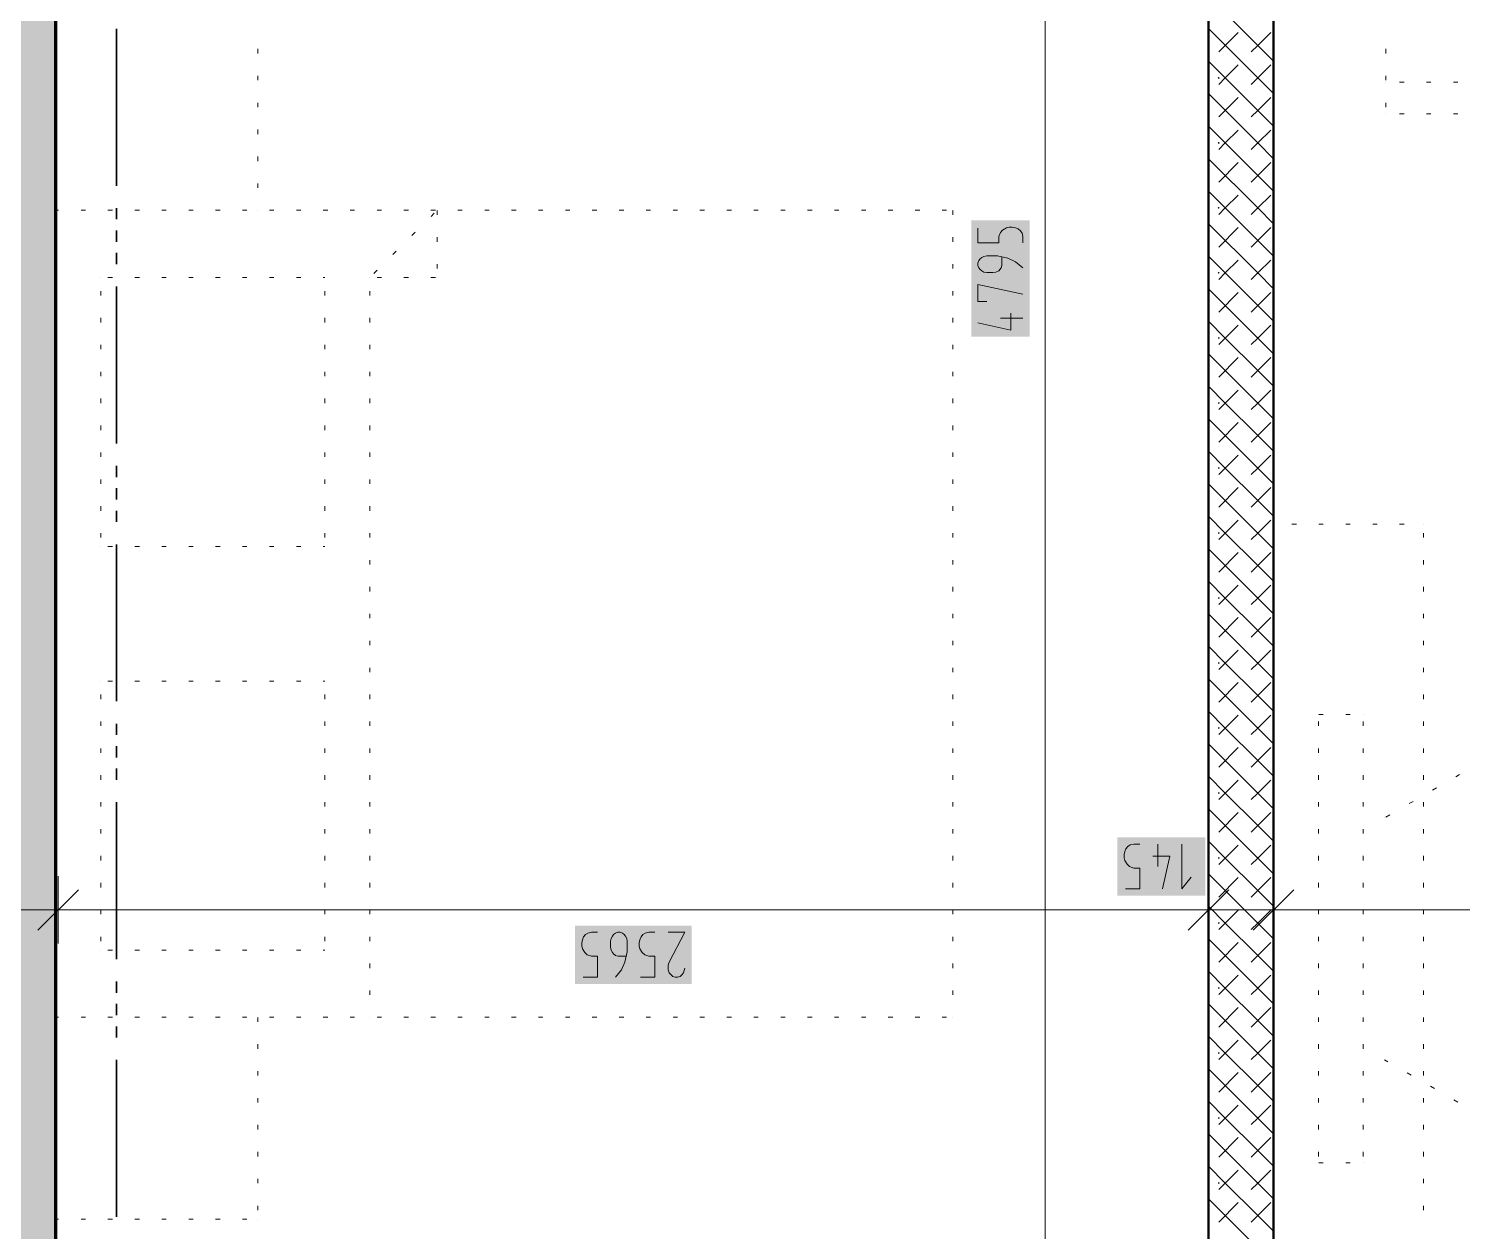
# Model space of a CAD drawing. Header units: millimetres. Extents: x 0 to 594, y 0 to 420.
# Drawn here: x 157.54 to 190.31, y 144.76 to 172.26 of the extents above; entities that cross this region are included whole.
import ezdxf

# ---------------------------------------------------------------- set-up
doc = ezdxf.new("R2010")
doc.units = ezdxf.units.MM
doc.header["$LTSCALE"] = 8
for name, color, linetype in [('PDF_Koty delkove', 7, 'Continuous'), ('PDF_Nabytek', 7, 'Continuous'), ('PDF_Pozarni useky', 7, 'Continuous'), ('PDF_Pricky zdene', 7, 'Continuous'), ('PDF_Steny obvodove nosne', 7, 'Continuous')]:
    doc.layers.add(name, color=color, linetype=linetype)

msp = doc.modelspace()

# ---------------------------------------------------------------- linework, layer by layer
at = {"layer": 'PDF_Koty delkove', "lineweight": 18}
for points in [[(180.775, 121.677), (180.775, 127.678), (180.775, 138.074), (180.775, 141.969), (180.775, 143.191), (180.775, 191.118), (180.775, 192.604), (180.775, 197.729), (180.775, 211.003), (180.775, 222.995)], [(179.238, 167.694), (179.238, 167.365), (179.716, 167.365), (179.716, 167.503), (179.75, 167.598), (179.802, 167.653), (179.887, 167.707), (179.954, 167.721), (180.023, 167.721), (180.092, 167.707), (180.159, 167.68), (180.211, 167.639), (180.245, 167.585), (180.263, 167.503), (180.263, 167.365)], [(180.263, 166.791), (180.092, 166.928), (179.921, 167.01), (179.682, 167.064), (179.442, 167.064), (179.374, 167.05), (179.323, 167.023), (179.289, 166.996), (179.254, 166.955), (179.238, 166.9), (179.238, 166.846), (179.254, 166.791), (179.289, 166.749), (179.323, 166.722)], [(179.323, 166.722), (179.374, 166.694), (179.442, 166.68), (179.579, 166.68), (179.647, 166.694), (179.716, 166.722), (179.767, 166.791), (179.784, 166.846), (179.784, 167.037)], [(179.442, 166.023), (179.238, 166.023), (179.238, 166.407), (180.263, 166.189)], [(179.989, 165.75), (179.989, 165.366), (179.238, 165.531)], [(180.263, 165.641), (179.75, 165.641)], [(182.607, 152.589), (182.935, 152.589), (182.935, 153.066), (182.798, 153.066), (182.703, 153.101), (182.648, 153.153), (182.594, 153.238), (182.58, 153.305), (182.58, 153.374), (182.594, 153.443), (182.621, 153.51), (182.662, 153.562), (182.716, 153.596), (182.798, 153.614), (182.935, 153.614)], [(183.346, 153.614), (183.346, 153.101)], [(183.894, 153.614), (183.894, 152.589), (184.112, 152.861)], [(183.237, 153.34), (183.62, 153.34), (183.455, 152.589)], [(158.215, 152.88), (158.215, 152.111), (158.215, 151.343)], [(184.506, 152.88), (184.506, 152.111), (184.506, 151.343)], [(185.993, 152.88), (185.993, 152.111), (185.993, 151.343)], [(158.677, 152.573), (157.754, 151.65)], [(184.968, 152.573), (184.045, 151.65)], [(186.454, 152.573), (185.531, 151.65)], [(287.364, 152.111), (285.212, 152.111), (258.921, 152.111), (257.434, 152.111), (222.79, 152.111), (220.637, 152.111), (185.993, 152.111), (184.506, 152.111), (158.215, 152.111), (156.063, 152.111), (143.251, 152.111), (140.893, 152.111), (128.081, 152.111), (125.928, 152.111), (69.759, 152.111), (65.966, 152.111), (65.197, 152.111)], [(170.211, 150.574), (170.539, 150.574), (170.539, 151.052), (170.402, 151.052), (170.307, 151.086), (170.252, 151.138), (170.197, 151.223), (170.183, 151.29), (170.183, 151.359), (170.197, 151.428), (170.225, 151.495), (170.266, 151.547), (170.32, 151.581), (170.402, 151.599), (170.539, 151.599)], [(171.196, 151.052), (171.005, 151.052), (170.95, 151.069), (170.909, 151.103), (170.882, 151.138), (170.854, 151.188), (170.84, 151.256), (170.84, 151.393), (170.854, 151.461), (170.882, 151.513), (170.909, 151.547), (170.95, 151.581), (171.005, 151.599), (171.059, 151.599), (171.114, 151.581), (171.155, 151.547), (171.182, 151.513), (171.21, 151.461), (171.224, 151.393), (171.224, 151.154), (171.169, 150.915), (171.087, 150.744), (170.95, 150.574)], [(171.525, 150.574), (171.853, 150.574), (171.853, 151.052), (171.716, 151.052), (171.621, 151.086), (171.566, 151.138), (171.511, 151.223), (171.497, 151.29), (171.497, 151.359), (171.511, 151.428), (171.539, 151.495), (171.58, 151.547), (171.634, 151.581)], [(171.634, 151.581), (171.716, 151.599), (171.853, 151.599)], [(172.155, 151.599), (172.538, 151.599), (172.182, 150.915), (172.155, 150.847), (172.155, 150.744), (172.182, 150.676), (172.223, 150.625), (172.264, 150.59), (172.319, 150.574), (172.373, 150.574), (172.428, 150.59), (172.469, 150.625), (172.51, 150.676), (172.538, 150.778)]]:
    msp.add_lwpolyline(points, dxfattribs=at)
at = {"layer": 'PDF_Koty delkove', "color": 7, "lineweight": 18, "true_color": 0xffffff, "transparency": 33554559}
for points in [[(180.417, 165.213), (180.417, 167.875), (179.084, 165.213), (179.084, 167.875)], [(184.431, 153.768), (182.426, 153.768), (184.431, 152.435), (182.426, 152.435)], [(172.692, 151.753), (170.03, 151.753), (172.692, 150.42), (170.03, 150.42)]]:
    msp.add_solid(points, dxfattribs=at)
at = {"layer": 'PDF_Nabytek', "lineweight": 13}
for points in [[(158.164, 171.692), (158.164, 171.794)], [(162.777, 171.692), (162.777, 171.794)], [(188.56, 171.692), (188.56, 171.794)], [(158.164, 171.077), (158.164, 171.179)], [(162.777, 171.077), (162.777, 171.179)], [(188.56, 171.077), (188.56, 171.179)], [(188.56, 171.031), (188.56, 171.031)], [(188.976, 171.031), (188.874, 171.031)], [(189.591, 171.031), (189.489, 171.031)], [(190.206, 171.031), (190.104, 171.031)], [(158.164, 170.462), (158.164, 170.564)], [(162.777, 170.462), (162.777, 170.564)], [(188.56, 170.462), (188.56, 170.564)], [(188.56, 170.313), (188.56, 170.313)], [(188.56, 170.313), (188.56, 170.313)], [(188.976, 170.313), (188.874, 170.313)], [(189.591, 170.313), (189.489, 170.313)], [(190.206, 170.313), (190.104, 170.313)], [(158.164, 169.847), (158.164, 169.949)], [(162.777, 169.847), (162.777, 169.949)], [(158.164, 169.232), (158.164, 169.334)], [(162.777, 169.232), (162.777, 169.334)], [(158.164, 168.617), (158.164, 168.719)], [(162.777, 168.617), (162.777, 168.719)], [(158.164, 168.107), (158.164, 168.107)], [(158.226, 168.107), (158.164, 168.107)], [(158.164, 168.107), (158.164, 168.107)], [(158.164, 168.107), (158.164, 168.107)], [(158.164, 168.002), (158.164, 168.104)], [(158.841, 168.107), (158.739, 168.107)], [(159.456, 168.107), (159.354, 168.107)], [(160.071, 168.107), (159.969, 168.107)], [(160.686, 168.107), (160.584, 168.107)], [(161.301, 168.107), (161.199, 168.107)], [(161.916, 168.107), (161.814, 168.107)], [(162.531, 168.107), (162.429, 168.107)], [(162.777, 168.107), (162.777, 168.107)], [(163.146, 168.107), (163.044, 168.107)], [(163.761, 168.107), (163.659, 168.107)], [(164.376, 168.107), (164.274, 168.107)], [(164.991, 168.107), (164.889, 168.107)], [(165.606, 168.107), (165.504, 168.107)], [(166.221, 168.107), (166.119, 168.107)], [(166.836, 168.107), (166.734, 168.107)], [(166.877, 168.107), (166.877, 168.107)], [(166.877, 168.107), (166.877, 168.107)], [(166.877, 168.002), (166.877, 168.104)], [(167.451, 168.107), (167.349, 168.107)], [(168.066, 168.107), (167.964, 168.107)], [(168.681, 168.107), (168.579, 168.107)], [(169.296, 168.107), (169.194, 168.107)], [(169.911, 168.107), (169.809, 168.107)], [(170.526, 168.107), (170.424, 168.107)], [(171.141, 168.107), (171.039, 168.107)], [(171.756, 168.107), (171.654, 168.107)], [(172.371, 168.107), (172.269, 168.107)], [(172.986, 168.107), (172.884, 168.107)], [(173.601, 168.107), (173.499, 168.107)], [(174.216, 168.107), (174.114, 168.107)], [(174.831, 168.107), (174.729, 168.107)], [(175.446, 168.107), (175.344, 168.107)], [(176.061, 168.107), (175.959, 168.107)], [(176.676, 168.107), (176.574, 168.107)], [(177.291, 168.107), (177.189, 168.107)], [(177.906, 168.107), (177.804, 168.107)], [(178.521, 168.107), (178.419, 168.107)], [(178.664, 168.107), (178.664, 168.107)], [(178.664, 168.107), (178.664, 168.107)], [(178.664, 168.002), (178.664, 168.104)], [(166.737, 167.967), (166.81, 168.04)], [(158.164, 167.387), (158.164, 167.489)], [(166.302, 167.532), (166.375, 167.605)], [(166.877, 167.387), (166.877, 167.489)], [(178.664, 167.387), (178.664, 167.489)], [(165.867, 167.097), (165.94, 167.17)], [(158.164, 166.772), (158.164, 166.874)], [(166.877, 166.772), (166.877, 166.874)], [(178.664, 166.772), (178.664, 166.874)], [(159.189, 166.569), (159.189, 166.569)], [(159.189, 166.569), (159.189, 166.569)], [(159.456, 166.569), (159.354, 166.569)], [(160.071, 166.569), (159.969, 166.569)], [(160.686, 166.569), (160.584, 166.569)], [(161.301, 166.569), (161.199, 166.569)], [(161.916, 166.569), (161.814, 166.569)], [(162.531, 166.569), (162.429, 166.569)], [(163.146, 166.569), (163.044, 166.569)], [(163.761, 166.569), (163.659, 166.569)], [(164.314, 166.569), (164.274, 166.569)], [(164.314, 166.569), (164.314, 166.569)], [(164.314, 166.569), (164.314, 166.569)], [(165.339, 166.569), (165.339, 166.569)], [(165.339, 166.569), (165.339, 166.569)], [(165.339, 166.569), (165.339, 166.569)], [(165.432, 166.663), (165.505, 166.735)], [(165.606, 166.569), (165.504, 166.569)], [(166.221, 166.569), (166.119, 166.569)], [(166.836, 166.569), (166.734, 166.569)], [(166.877, 166.569), (166.877, 166.569)], [(166.877, 166.569), (166.877, 166.569)], [(158.164, 166.157), (158.164, 166.259)], [(159.189, 166.157), (159.189, 166.259)], [(164.314, 166.157), (164.314, 166.259)], [(165.339, 166.157), (165.339, 166.259)], [(178.664, 166.157), (178.664, 166.259)], [(158.164, 165.542), (158.164, 165.644)], [(159.189, 165.542), (159.189, 165.644)], [(164.314, 165.542), (164.314, 165.644)], [(165.339, 165.542), (165.339, 165.644)], [(178.664, 165.542), (178.664, 165.644)], [(158.164, 164.927), (158.164, 165.029)], [(159.189, 164.927), (159.189, 165.029)], [(164.314, 164.927), (164.314, 165.029)], [(165.339, 164.927), (165.339, 165.029)], [(178.664, 164.927), (178.664, 165.029)], [(158.164, 164.312), (158.164, 164.414)], [(159.189, 164.312), (159.189, 164.414)], [(164.314, 164.312), (164.314, 164.414)], [(165.339, 164.312), (165.339, 164.414)], [(178.664, 164.312), (178.664, 164.414)], [(158.164, 163.697), (158.164, 163.799)], [(159.189, 163.697), (159.189, 163.799)], [(164.314, 163.697), (164.314, 163.799)], [(165.339, 163.697), (165.339, 163.799)], [(178.664, 163.697), (178.664, 163.799)], [(158.164, 163.082), (158.164, 163.184)], [(159.189, 163.082), (159.189, 163.184)], [(164.314, 163.082), (164.314, 163.184)], [(165.339, 163.082), (165.339, 163.184)], [(178.664, 163.082), (178.664, 163.184)], [(158.164, 162.467), (158.164, 162.569)], [(159.189, 162.467), (159.189, 162.569)], [(164.314, 162.467), (164.314, 162.569)], [(165.339, 162.467), (165.339, 162.569)], [(178.664, 162.467), (178.664, 162.569)], [(158.164, 161.852), (158.164, 161.954)], [(159.189, 161.852), (159.189, 161.954)], [(164.314, 161.852), (164.314, 161.954)], [(165.339, 161.852), (165.339, 161.954)], [(178.664, 161.852), (178.664, 161.954)], [(158.164, 161.237), (158.164, 161.339)], [(159.189, 161.237), (159.189, 161.339)], [(164.314, 161.237), (164.314, 161.339)], [(165.339, 161.237), (165.339, 161.339)], [(178.664, 161.237), (178.664, 161.339)], [(185.993, 160.932), (185.993, 160.932)], [(185.993, 160.932), (185.993, 160.932)], [(186.516, 160.932), (186.414, 160.932)], [(187.131, 160.932), (187.029, 160.932)], [(187.746, 160.932), (187.644, 160.932)], [(188.361, 160.932), (188.259, 160.932)], [(188.976, 160.932), (188.874, 160.932)], [(189.418, 160.932), (189.418, 160.932)], [(189.418, 160.932), (189.418, 160.932)], [(158.164, 160.622), (158.164, 160.724)], [(159.189, 160.622), (159.189, 160.724)], [(164.314, 160.622), (164.314, 160.724)], [(165.339, 160.622), (165.339, 160.724)], [(178.664, 160.622), (178.664, 160.724)], [(185.993, 160.622), (185.993, 160.724)], [(189.418, 160.622), (189.418, 160.724)], [(159.189, 160.419), (159.189, 160.419)], [(159.189, 160.419), (159.189, 160.419)], [(159.456, 160.419), (159.354, 160.419)], [(160.071, 160.419), (159.969, 160.419)], [(160.686, 160.419), (160.584, 160.419)], [(161.301, 160.419), (161.199, 160.419)], [(161.916, 160.419), (161.814, 160.419)], [(162.531, 160.419), (162.429, 160.419)], [(163.146, 160.419), (163.044, 160.419)], [(163.761, 160.419), (163.659, 160.419)], [(164.314, 160.419), (164.274, 160.419)], [(164.314, 160.419), (164.314, 160.419)], [(164.314, 160.419), (164.314, 160.419)], [(158.164, 160.007), (158.164, 160.109)], [(165.339, 160.007), (165.339, 160.109)], [(178.664, 160.007), (178.664, 160.109)], [(185.993, 160.007), (185.993, 160.109)], [(189.418, 160.007), (189.418, 160.109)], [(158.164, 159.392), (158.164, 159.494)], [(165.339, 159.392), (165.339, 159.494)], [(178.664, 159.392), (178.664, 159.494)], [(185.993, 159.392), (185.993, 159.494)], [(189.418, 159.392), (189.418, 159.494)], [(158.164, 158.777), (158.164, 158.879)], [(165.339, 158.777), (165.339, 158.879)], [(178.664, 158.777), (178.664, 158.879)], [(185.993, 158.777), (185.993, 158.879)], [(189.418, 158.777), (189.418, 158.879)], [(158.164, 158.162), (158.164, 158.264)], [(165.339, 158.162), (165.339, 158.264)], [(178.664, 158.162), (178.664, 158.264)], [(185.993, 158.162), (185.993, 158.264)], [(189.418, 158.162), (189.418, 158.264)], [(158.164, 157.547), (158.164, 157.649)], [(165.339, 157.547), (165.339, 157.649)], [(178.664, 157.547), (178.664, 157.649)], [(185.993, 157.547), (185.993, 157.649)], [(189.418, 157.547), (189.418, 157.649)], [(159.189, 157.344), (159.189, 157.344)], [(159.189, 157.344), (159.189, 157.344)], [(159.456, 157.344), (159.354, 157.344)], [(160.071, 157.344), (159.969, 157.344)], [(160.686, 157.344), (160.584, 157.344)], [(161.301, 157.344), (161.199, 157.344)], [(161.916, 157.344), (161.814, 157.344)], [(162.531, 157.344), (162.429, 157.344)], [(163.146, 157.344), (163.044, 157.344)], [(163.761, 157.344), (163.659, 157.344)], [(164.314, 157.344), (164.274, 157.344)], [(164.314, 157.344), (164.314, 157.344)], [(158.164, 156.932), (158.164, 157.034)], [(159.189, 156.932), (159.189, 157.034)], [(164.314, 156.932), (164.314, 157.034)], [(165.339, 156.932), (165.339, 157.034)], [(178.664, 156.932), (178.664, 157.034)], [(185.993, 156.932), (185.993, 157.034)], [(189.418, 156.932), (189.418, 157.034)], [(158.164, 156.317), (158.164, 156.419)], [(159.189, 156.317), (159.189, 156.419)], [(164.314, 156.317), (164.314, 156.419)], [(165.339, 156.317), (165.339, 156.419)], [(178.664, 156.317), (178.664, 156.419)], [(185.993, 156.317), (185.993, 156.419)], [(187.018, 156.576), (187.018, 156.576)], [(187.018, 156.576), (187.018, 156.576)], [(187.018, 156.317), (187.018, 156.419)], [(187.131, 156.576), (187.029, 156.576)], [(187.746, 156.576), (187.644, 156.576)], [(188.043, 156.576), (188.043, 156.576)], [(188.043, 156.576), (188.043, 156.576)], [(188.043, 156.317), (188.043, 156.419)], [(189.418, 156.317), (189.418, 156.419)], [(158.164, 155.702), (158.164, 155.804)], [(159.189, 155.702), (159.189, 155.804)], [(164.314, 155.702), (164.314, 155.804)], [(165.339, 155.702), (165.339, 155.804)], [(178.664, 155.702), (178.664, 155.804)], [(185.993, 155.702), (185.993, 155.804)], [(187.018, 155.702), (187.018, 155.804)], [(188.043, 155.702), (188.043, 155.804)], [(189.418, 155.702), (189.418, 155.804)], [(158.164, 155.087), (158.164, 155.189)], [(159.189, 155.087), (159.189, 155.189)], [(164.314, 155.087), (164.314, 155.189)], [(165.339, 155.087), (165.339, 155.189)], [(178.664, 155.087), (178.664, 155.189)], [(185.993, 155.087), (185.993, 155.189)], [(187.018, 155.087), (187.018, 155.189)], [(188.043, 155.087), (188.043, 155.189)], [(189.418, 155.087), (189.418, 155.189)], [(190.158, 155.155), (190.247, 155.207)], [(189.626, 154.848), (189.714, 154.899)], [(158.164, 154.472), (158.164, 154.574)], [(159.189, 154.472), (159.189, 154.574)], [(164.314, 154.472), (164.314, 154.574)], [(165.339, 154.472), (165.339, 154.574)], [(178.664, 154.472), (178.664, 154.574)], [(185.993, 154.472), (185.993, 154.574)], [(187.018, 154.472), (187.018, 154.574)], [(188.043, 154.472), (188.043, 154.574)], [(189.093, 154.54), (189.182, 154.592)], [(189.418, 154.472), (189.418, 154.574)], [(188.53, 154.216), (188.53, 154.216)], [(188.56, 154.233), (188.649, 154.284)], [(158.164, 153.857), (158.164, 153.959)], [(159.189, 153.857), (159.189, 153.959)], [(164.314, 153.857), (164.314, 153.959)], [(165.339, 153.857), (165.339, 153.959)], [(178.664, 153.857), (178.664, 153.959)], [(185.993, 153.857), (185.993, 153.959)], [(187.018, 153.857), (187.018, 153.959)], [(188.043, 153.857), (188.043, 153.959)], [(189.418, 153.857), (189.418, 153.959)], [(158.164, 153.242), (158.164, 153.344)], [(159.189, 153.242), (159.189, 153.344)], [(164.314, 153.242), (164.314, 153.344)], [(165.339, 153.242), (165.339, 153.344)], [(178.664, 153.242), (178.664, 153.344)], [(185.993, 153.242), (185.993, 153.344)], [(187.018, 153.242), (187.018, 153.344)], [(188.043, 153.242), (188.043, 153.344)], [(189.418, 153.242), (189.418, 153.344)], [(158.164, 152.627), (158.164, 152.729)], [(159.189, 152.627), (159.189, 152.729)], [(164.314, 152.627), (164.314, 152.729)], [(165.339, 152.627), (165.339, 152.729)], [(178.664, 152.627), (178.664, 152.729)], [(185.993, 152.627), (185.993, 152.729)], [(187.018, 152.627), (187.018, 152.729)], [(188.043, 152.627), (188.043, 152.729)], [(189.418, 152.627), (189.418, 152.729)], [(158.164, 152.012), (158.164, 152.114)], [(159.189, 152.012), (159.189, 152.114)], [(164.314, 152.012), (164.314, 152.114)], [(165.339, 152.012), (165.339, 152.114)], [(178.664, 152.012), (178.664, 152.114)], [(185.993, 152.012), (185.993, 152.114)], [(187.018, 152.012), (187.018, 152.114)], [(188.043, 152.012), (188.043, 152.114)], [(189.418, 152.012), (189.418, 152.114)], [(158.164, 151.397), (158.164, 151.499)], [(159.189, 151.397), (159.189, 151.499)], [(164.314, 151.397), (164.314, 151.499)], [(165.339, 151.397), (165.339, 151.499)], [(178.664, 151.397), (178.664, 151.499)], [(185.993, 151.397), (185.993, 151.499)], [(187.018, 151.397), (187.018, 151.499)], [(188.043, 151.397), (188.043, 151.499)], [(189.418, 151.397), (189.418, 151.499)], [(159.189, 151.194), (159.189, 151.194)], [(159.189, 151.194), (159.189, 151.194)], [(159.456, 151.194), (159.354, 151.194)], [(160.071, 151.194), (159.969, 151.194)], [(160.686, 151.194), (160.584, 151.194)], [(161.301, 151.194), (161.199, 151.194)], [(161.916, 151.194), (161.814, 151.194)], [(162.531, 151.194), (162.429, 151.194)], [(163.146, 151.194), (163.044, 151.194)], [(163.761, 151.194), (163.659, 151.194)], [(164.314, 151.194), (164.274, 151.194)], [(164.314, 151.194), (164.314, 151.194)], [(164.314, 151.194), (164.314, 151.194)], [(158.164, 150.782), (158.164, 150.884)], [(165.339, 150.782), (165.339, 150.884)], [(178.664, 150.782), (178.664, 150.884)], [(185.993, 150.782), (185.993, 150.884)], [(187.018, 150.782), (187.018, 150.884)], [(188.043, 150.782), (188.043, 150.884)], [(189.418, 150.782), (189.418, 150.884)], [(158.164, 150.167), (158.164, 150.269)], [(165.339, 150.167), (165.339, 150.269)], [(178.664, 150.167), (178.664, 150.269)], [(185.993, 150.167), (185.993, 150.269)], [(187.018, 150.167), (187.018, 150.269)], [(188.043, 150.167), (188.043, 150.269)], [(189.418, 150.167), (189.418, 150.269)], [(158.226, 149.657), (158.164, 149.657)], [(158.164, 149.657), (158.164, 149.657)], [(158.164, 149.657), (158.164, 149.657)], [(158.164, 149.657), (158.164, 149.657)], [(158.164, 149.552), (158.164, 149.654)], [(158.841, 149.657), (158.739, 149.657)], [(159.456, 149.657), (159.354, 149.657)], [(160.071, 149.657), (159.969, 149.657)], [(160.686, 149.657), (160.584, 149.657)], [(161.301, 149.657), (161.199, 149.657)], [(161.916, 149.657), (161.814, 149.657)], [(162.531, 149.657), (162.429, 149.657)], [(162.777, 149.657), (162.777, 149.657)], [(162.777, 149.552), (162.777, 149.654)], [(163.146, 149.657), (163.044, 149.657)], [(163.761, 149.657), (163.659, 149.657)], [(164.376, 149.657), (164.274, 149.657)], [(164.991, 149.657), (164.889, 149.657)], [(165.339, 149.657), (165.339, 149.657)], [(165.606, 149.657), (165.504, 149.657)], [(166.221, 149.657), (166.119, 149.657)], [(166.836, 149.657), (166.734, 149.657)], [(167.451, 149.657), (167.349, 149.657)], [(168.066, 149.657), (167.964, 149.657)], [(168.681, 149.657), (168.579, 149.657)], [(169.296, 149.657), (169.194, 149.657)], [(169.911, 149.657), (169.809, 149.657)], [(170.526, 149.657), (170.424, 149.657)], [(171.141, 149.657), (171.039, 149.657)], [(171.756, 149.657), (171.654, 149.657)], [(172.371, 149.657), (172.269, 149.657)], [(172.986, 149.657), (172.884, 149.657)], [(173.601, 149.657), (173.499, 149.657)], [(174.216, 149.657), (174.114, 149.657)], [(174.831, 149.657), (174.729, 149.657)], [(175.446, 149.657), (175.344, 149.657)], [(176.061, 149.657), (175.959, 149.657)], [(176.676, 149.657), (176.574, 149.657)], [(177.291, 149.657), (177.189, 149.657)], [(177.906, 149.657), (177.804, 149.657)], [(178.521, 149.657), (178.419, 149.657)], [(178.664, 149.657), (178.664, 149.657)], [(178.664, 149.657), (178.664, 149.657)], [(185.993, 149.552), (185.993, 149.654)], [(187.018, 149.552), (187.018, 149.654)], [(188.043, 149.552), (188.043, 149.654)], [(189.418, 149.552), (189.418, 149.654)], [(158.164, 148.937), (158.164, 149.039)], [(162.777, 148.937), (162.777, 149.039)], [(185.993, 148.937), (185.993, 149.039)], [(187.018, 148.937), (187.018, 149.039)], [(188.043, 148.937), (188.043, 149.039)], [(189.418, 148.937), (189.418, 149.039)], [(188.607, 148.641), (188.53, 148.686)], [(188.53, 148.686), (188.53, 148.686)], [(158.164, 148.322), (158.164, 148.424)], [(162.777, 148.322), (162.777, 148.424)], [(185.993, 148.322), (185.993, 148.424)], [(187.018, 148.322), (187.018, 148.424)], [(188.043, 148.322), (188.043, 148.424)], [(189.139, 148.334), (189.051, 148.385)], [(189.418, 148.322), (189.418, 148.424)], [(158.164, 147.707), (158.164, 147.809)], [(162.777, 147.707), (162.777, 147.809)], [(185.993, 147.707), (185.993, 147.809)], [(187.018, 147.707), (187.018, 147.809)], [(188.043, 147.707), (188.043, 147.809)], [(189.418, 147.707), (189.418, 147.809)], [(189.672, 148.026), (189.583, 148.078)], [(190.205, 147.719), (190.116, 147.77)], [(158.164, 147.092), (158.164, 147.194)], [(162.777, 147.092), (162.777, 147.194)], [(185.993, 147.092), (185.993, 147.194)], [(187.018, 147.092), (187.018, 147.194)], [(188.043, 147.092), (188.043, 147.194)], [(189.418, 147.092), (189.418, 147.194)], [(158.164, 146.477), (158.164, 146.579)], [(162.777, 146.477), (162.777, 146.579)], [(185.993, 146.477), (185.993, 146.579)], [(187.018, 146.477), (187.018, 146.579)], [(188.043, 146.477), (188.043, 146.579)], [(189.418, 146.477), (189.418, 146.579)], [(187.018, 146.326), (187.018, 146.326)], [(187.018, 146.326), (187.018, 146.326)], [(187.131, 146.326), (187.029, 146.326)], [(187.746, 146.326), (187.644, 146.326)], [(188.043, 146.326), (188.043, 146.326)], [(188.043, 146.326), (188.043, 146.326)], [(158.164, 145.862), (158.164, 145.964)], [(162.777, 145.862), (162.777, 145.964)], [(185.993, 145.862), (185.993, 145.964)], [(189.418, 145.862), (189.418, 145.964)], [(158.164, 145.247), (158.164, 145.349)], [(162.777, 145.247), (162.777, 145.349)], [(185.993, 145.247), (185.993, 145.349)], [(189.418, 145.247), (189.418, 145.349)], [(158.226, 145.044), (158.164, 145.044)], [(158.164, 145.044), (158.164, 145.044)], [(158.164, 145.044), (158.164, 145.044)], [(158.841, 145.044), (158.739, 145.044)], [(159.456, 145.044), (159.354, 145.044)], [(160.071, 145.044), (159.969, 145.044)], [(160.686, 145.044), (160.584, 145.044)], [(161.301, 145.044), (161.199, 145.044)], [(161.916, 145.044), (161.814, 145.044)], [(162.531, 145.044), (162.429, 145.044)], [(162.777, 145.044), (162.777, 145.044)], [(162.777, 145.044), (162.777, 145.044)]]:
    msp.add_lwpolyline(points, dxfattribs=at)
at = {"layer": 'PDF_Pozarni useky', "lineweight": 35}
for points in [[(159.548, 168.668), (159.548, 172.255)], [(159.548, 167.899), (159.548, 168.156)], [(159.548, 167.387), (159.548, 167.643)], [(159.548, 166.874), (159.548, 167.131)], [(159.548, 162.774), (159.548, 166.362)], [(159.548, 162.006), (159.548, 162.262)], [(159.548, 161.493), (159.548, 161.749)], [(159.548, 160.981), (159.548, 161.237)], [(159.548, 156.881), (159.548, 160.468)], [(159.548, 156.112), (159.548, 156.368)], [(159.548, 155.599), (159.548, 155.856)], [(159.548, 155.087), (159.548, 155.343)], [(159.548, 150.987), (159.548, 154.574)], [(159.548, 150.218), (159.548, 150.474)], [(159.548, 149.706), (159.548, 149.962)], [(159.548, 149.193), (159.548, 149.449)], [(159.548, 145.093), (159.548, 148.681)]]:
    msp.add_lwpolyline(points, dxfattribs=at)
at = {"layer": 'PDF_Pricky zdene', "lineweight": 50}
msp.add_lwpolyline([(185.993, 141.816), (185.993, 141.969), (185.993, 191.118), (185.839, 191.118), (184.506, 191.118), (184.506, 141.969), (184.506, 141.816)], close=True, dxfattribs=at)
at = {"layer": 'PDF_Pricky zdene', "lineweight": 9}
for points in [[(185.634, 171.874), (184.891, 172.617)], [(185.634, 171.13), (184.506, 172.258)], [(184.742, 171.725), (185.188, 172.171)], [(185.634, 171.874), (185.931, 172.171)], [(185.485, 171.725), (185.634, 171.874)], [(185.993, 171.515), (185.634, 171.874)], [(184.891, 171.13), (184.506, 171.515)], [(184.891, 171.13), (185.188, 171.428)], [(185.993, 170.772), (185.634, 171.13), (185.931, 171.428)], [(184.742, 170.982), (184.891, 171.13)], [(185.993, 170.029), (185.634, 170.387), (184.891, 171.13)], [(185.485, 170.982), (185.634, 171.13)], [(185.634, 169.644), (184.506, 170.772)], [(184.742, 170.239), (185.188, 170.685)], [(185.485, 170.239), (185.634, 170.387)], [(185.634, 170.387), (185.931, 170.685)], [(184.891, 169.644), (184.506, 170.029)], [(184.891, 169.644), (185.188, 169.941)], [(185.993, 169.285), (185.634, 169.644), (185.931, 169.941)], [(184.742, 169.496), (184.891, 169.644)], [(185.993, 168.542), (185.634, 168.901), (184.891, 169.644)], [(185.485, 169.496), (185.634, 169.644)], [(185.634, 168.158), (184.506, 169.285)], [(184.742, 168.752), (185.188, 169.198)], [(185.634, 168.901), (185.931, 169.198)], [(185.485, 168.752), (185.634, 168.901)], [(184.891, 168.158), (184.506, 168.542)], [(184.891, 168.158), (185.188, 168.455)], [(185.993, 167.799), (185.634, 168.158), (185.931, 168.455)], [(184.742, 168.009), (184.891, 168.158)], [(185.993, 167.056), (185.634, 167.415), (184.891, 168.158)], [(185.485, 168.009), (185.634, 168.158)], [(185.993, 166.313), (185.634, 166.672), (184.506, 167.799)], [(184.742, 167.266), (185.188, 167.712)], [(185.634, 167.415), (185.931, 167.712)], [(185.485, 167.266), (185.634, 167.415)], [(185.993, 165.57), (185.634, 165.929), (184.891, 166.672), (184.506, 167.056)], [(184.742, 166.523), (184.891, 166.672), (185.188, 166.969)], [(185.485, 166.523), (185.634, 166.672), (185.931, 166.969)], [(185.993, 164.827), (185.634, 165.185), (184.506, 166.313)], [(184.742, 165.78), (185.188, 166.226)], [(185.634, 165.929), (185.931, 166.226)], [(185.485, 165.78), (185.634, 165.929)], [(185.931, 164.74), (185.634, 164.442), (184.891, 165.185), (184.506, 165.57)], [(184.742, 165.037), (184.891, 165.185), (185.188, 165.483)], [(185.485, 165.037), (185.634, 165.185), (185.931, 165.483)], [(185.993, 163.34), (185.634, 163.699), (184.506, 164.827)], [(184.742, 164.294), (185.188, 164.74)], [(185.485, 164.294), (185.634, 164.442)], [(185.993, 164.084), (185.634, 164.442)], [(185.931, 163.253), (185.634, 162.956), (184.891, 163.699), (184.506, 164.084)], [(184.742, 163.551), (184.891, 163.699), (185.188, 163.996)], [(185.485, 163.551), (185.634, 163.699), (185.931, 163.996)], [(185.993, 161.854), (185.634, 162.213), (184.506, 163.34)], [(184.742, 162.807), (185.188, 163.253)], [(185.485, 162.807), (185.634, 162.956)], [(185.993, 162.597), (185.634, 162.956)], [(185.931, 161.767), (185.634, 161.47), (184.891, 162.213), (184.506, 162.597)], [(184.742, 162.064), (184.891, 162.213), (185.188, 162.51)], [(185.485, 162.064), (185.634, 162.213), (185.931, 162.51)], [(185.993, 160.368), (185.634, 160.727), (184.506, 161.854)], [(184.742, 161.321), (185.188, 161.767)], [(185.485, 161.321), (185.634, 161.47)], [(185.993, 161.111), (185.634, 161.47)], [(185.931, 160.281), (185.634, 159.984), (184.891, 160.727), (184.506, 161.111)], [(184.742, 160.578), (184.891, 160.727), (185.188, 161.024)], [(185.485, 160.578), (185.634, 160.727), (185.931, 161.024)], [(185.993, 158.882), (185.634, 159.241), (184.506, 160.368)], [(184.742, 159.835), (185.188, 160.281)], [(185.485, 159.835), (185.634, 159.984)], [(185.993, 159.625), (185.634, 159.984)], [(185.931, 158.795), (185.634, 158.497), (184.891, 159.241), (184.506, 159.625)], [(184.742, 159.092), (184.891, 159.241), (185.188, 159.538)], [(185.485, 159.092), (185.634, 159.241), (185.931, 159.538)], [(185.993, 157.396), (185.634, 157.754), (184.506, 158.882)], [(184.742, 158.349), (185.188, 158.795)], [(185.485, 158.349), (185.634, 158.497)], [(185.993, 158.139), (185.634, 158.497)], [(185.931, 157.308), (185.634, 157.011), (184.891, 157.754), (184.506, 158.139)], [(184.742, 157.606), (184.891, 157.754), (185.188, 158.052)], [(185.485, 157.606), (185.634, 157.754), (185.931, 158.052)], [(185.993, 155.909), (185.634, 156.268), (184.506, 157.396)], [(184.742, 156.863), (185.188, 157.308)], [(185.485, 156.863), (185.634, 157.011)], [(185.993, 156.652), (185.634, 157.011)], [(185.931, 155.822), (185.634, 155.525), (184.891, 156.268), (184.506, 156.652)], [(184.742, 156.119), (184.891, 156.268), (185.188, 156.565)], [(185.485, 156.119), (185.634, 156.268), (185.931, 156.565)], [(185.993, 154.423), (185.634, 154.782), (184.506, 155.909)], [(184.742, 155.376), (185.188, 155.822)], [(185.485, 155.376), (185.634, 155.525)], [(185.993, 155.166), (185.634, 155.525)], [(185.634, 154.039), (184.891, 154.782), (184.506, 155.166)], [(184.742, 154.633), (184.891, 154.782), (185.188, 155.079)], [(185.485, 154.633), (185.634, 154.782), (185.931, 155.079)], [(185.993, 152.937), (185.634, 153.296), (184.506, 154.423)], [(184.742, 153.89), (185.188, 154.336)], [(185.993, 153.68), (185.634, 154.039), (185.931, 154.336)], [(185.485, 153.89), (185.634, 154.039)], [(185.634, 152.552), (184.891, 153.296), (184.506, 153.68)], [(184.742, 153.147), (184.891, 153.296), (185.188, 153.593)], [(185.485, 153.147), (185.634, 153.296), (185.931, 153.593)], [(185.993, 151.451), (185.634, 151.809), (184.506, 152.937)], [(184.742, 152.404), (185.188, 152.85)], [(185.634, 152.552), (185.931, 152.85)], [(185.485, 152.404), (185.634, 152.552)], [(185.993, 152.194), (185.634, 152.552)], [(185.634, 151.066), (184.891, 151.809), (184.506, 152.194)], [(184.742, 151.661), (184.891, 151.809), (185.188, 152.107)], [(185.485, 151.661), (185.634, 151.809), (185.931, 152.107)], [(185.993, 149.964), (185.634, 150.323), (184.506, 151.451)], [(184.742, 150.918), (185.188, 151.363)], [(185.485, 150.918), (185.634, 151.066)], [(185.634, 151.066), (185.931, 151.363)], [(185.993, 150.707), (185.634, 151.066)], [(185.634, 149.58), (184.891, 150.323), (184.506, 150.707)], [(184.742, 150.174), (184.891, 150.323), (185.188, 150.62)], [(185.485, 150.174), (185.634, 150.323), (185.931, 150.62)], [(185.993, 148.478), (185.634, 148.837), (184.506, 149.964)], [(184.742, 149.431), (185.188, 149.877)], [(185.634, 149.58), (185.931, 149.877)], [(185.485, 149.431), (185.634, 149.58)], [(185.993, 149.221), (185.634, 149.58)], [(185.993, 147.735), (185.634, 148.094), (184.891, 148.837), (184.506, 149.221)], [(184.742, 148.688), (184.891, 148.837), (185.188, 149.134)], [(185.485, 148.688), (185.634, 148.837), (185.931, 149.134)], [(185.993, 146.992), (185.634, 147.351), (184.506, 148.478)], [(184.742, 147.945), (185.188, 148.391)], [(185.634, 148.094), (185.931, 148.391)], [(185.485, 147.945), (185.634, 148.094)], [(185.634, 146.608), (184.891, 147.351), (184.506, 147.735)], [(184.742, 147.202), (184.891, 147.351), (185.188, 147.648)], [(185.485, 147.202), (185.634, 147.351), (185.931, 147.648)], [(185.993, 145.506), (185.634, 145.864), (184.506, 146.992)], [(184.742, 146.459), (185.188, 146.905)], [(185.634, 146.608), (185.931, 146.905)], [(185.485, 146.459), (185.634, 146.608)], [(185.993, 146.249), (185.634, 146.608)], [(185.634, 145.121), (184.891, 145.864), (184.506, 146.249)], [(184.742, 145.716), (184.891, 145.864), (185.188, 146.162)], [(185.485, 145.716), (185.634, 145.864), (185.931, 146.162)], [(185.993, 144.019), (185.634, 144.378), (184.506, 145.506)], [(184.742, 144.973), (185.188, 145.419)], [(185.634, 145.121), (185.931, 145.419)], [(185.485, 144.973), (185.634, 145.121)], [(185.993, 144.763), (185.634, 145.121)]]:
    msp.add_lwpolyline(points, dxfattribs=at)
at = {"layer": 'PDF_Pricky zdene', "lineweight": 9, "transparency": 33554559}
for points in [[(184.742, 171.11), (184.719, 171.133), (184.765, 171.133), (184.742, 171.156)], [(185.634, 171.107), (185.611, 171.13), (185.657, 171.13), (185.634, 171.153)], [(184.742, 169.624), (184.719, 169.647), (184.765, 169.647), (184.742, 169.67)], [(185.634, 169.621), (185.611, 169.644), (185.657, 169.644), (185.634, 169.667)], [(184.742, 168.138), (184.719, 168.161), (184.765, 168.161), (184.742, 168.184)], [(185.634, 168.135), (185.611, 168.158), (185.657, 168.158), (185.634, 168.181)], [(184.742, 166.652), (184.719, 166.675), (184.765, 166.675), (184.742, 166.698)], [(185.634, 166.649), (185.611, 166.672), (185.657, 166.672), (185.634, 166.695)], [(184.742, 165.165), (184.719, 165.188), (184.765, 165.188), (184.742, 165.211)], [(185.634, 165.162), (185.611, 165.185), (185.657, 165.185), (185.634, 165.209)], [(184.742, 163.679), (184.719, 163.702), (184.765, 163.702), (184.742, 163.725)], [(185.634, 163.676), (185.611, 163.699), (185.657, 163.699), (185.634, 163.722)], [(184.742, 162.193), (184.719, 162.216), (184.765, 162.216), (184.742, 162.239)], [(185.634, 162.19), (185.611, 162.213), (185.657, 162.213), (185.634, 162.236)], [(184.742, 160.707), (184.719, 160.73), (184.765, 160.73), (184.742, 160.753)], [(185.634, 160.704), (185.611, 160.727), (185.657, 160.727), (185.634, 160.75)], [(184.742, 159.22), (184.719, 159.243), (184.765, 159.243), (184.742, 159.267)], [(185.634, 159.217), (185.611, 159.241), (185.657, 159.241), (185.634, 159.264)], [(184.742, 157.734), (184.719, 157.757), (184.765, 157.757), (184.742, 157.78)], [(185.634, 157.731), (185.611, 157.754), (185.657, 157.754), (185.634, 157.777)], [(184.742, 156.248), (184.719, 156.271), (184.765, 156.271), (184.742, 156.294)], [(185.634, 156.245), (185.611, 156.268), (185.657, 156.268), (185.634, 156.291)], [(184.742, 154.762), (184.719, 154.785), (184.765, 154.785), (184.742, 154.808)], [(185.634, 154.759), (185.611, 154.782), (185.657, 154.782), (185.634, 154.805)], [(184.742, 153.275), (184.719, 153.299), (184.765, 153.299), (184.742, 153.322)], [(185.634, 153.273), (185.611, 153.296), (185.657, 153.296), (185.634, 153.319)], [(184.742, 151.789), (184.719, 151.812), (184.765, 151.812), (184.742, 151.835)], [(185.634, 151.786), (185.611, 151.809), (185.657, 151.809), (185.634, 151.832)], [(184.742, 150.303), (184.719, 150.326), (184.765, 150.326), (184.742, 150.349)], [(185.634, 150.3), (185.611, 150.323), (185.657, 150.323), (185.634, 150.346)], [(184.742, 148.817), (184.719, 148.84), (184.765, 148.84), (184.742, 148.863)], [(185.634, 148.814), (185.611, 148.837), (185.657, 148.837), (185.634, 148.86)], [(184.742, 147.331), (184.719, 147.354), (184.765, 147.354), (184.742, 147.377)], [(185.634, 147.328), (185.611, 147.351), (185.657, 147.351), (185.634, 147.374)], [(184.742, 145.844), (184.719, 145.867), (184.765, 145.867), (184.742, 145.89)], [(185.634, 145.841), (185.611, 145.864), (185.657, 145.864), (185.634, 145.887)]]:
    msp.add_solid(points, dxfattribs=at)
at = {"layer": 'PDF_Steny obvodove nosne', "lineweight": 70}
msp.add_lwpolyline([(156.063, 139.561), (156.114, 139.561), (158.164, 139.561), (158.164, 141.969), (158.164, 225.557), (158.164, 228.171), (157.447, 228.171), (156.114, 228.171), (156.114, 226.839), (156.114, 205.621), (156.114, 204.289), (156.114, 201.368), (156.114, 200.035), (156.114, 141.816), (156.063, 141.816)], dxfattribs=at)
at = {"layer": 'PDF_Steny obvodove nosne', "color": 9, "lineweight": 9, "true_color": 0xc0c0c0, "transparency": 33554559}
msp.add_solid([(158.164, 139.561), (158.164, 228.171), (156.114, 139.561), (156.114, 228.171)], dxfattribs=at)

doc.saveas('drawing.dxf')
